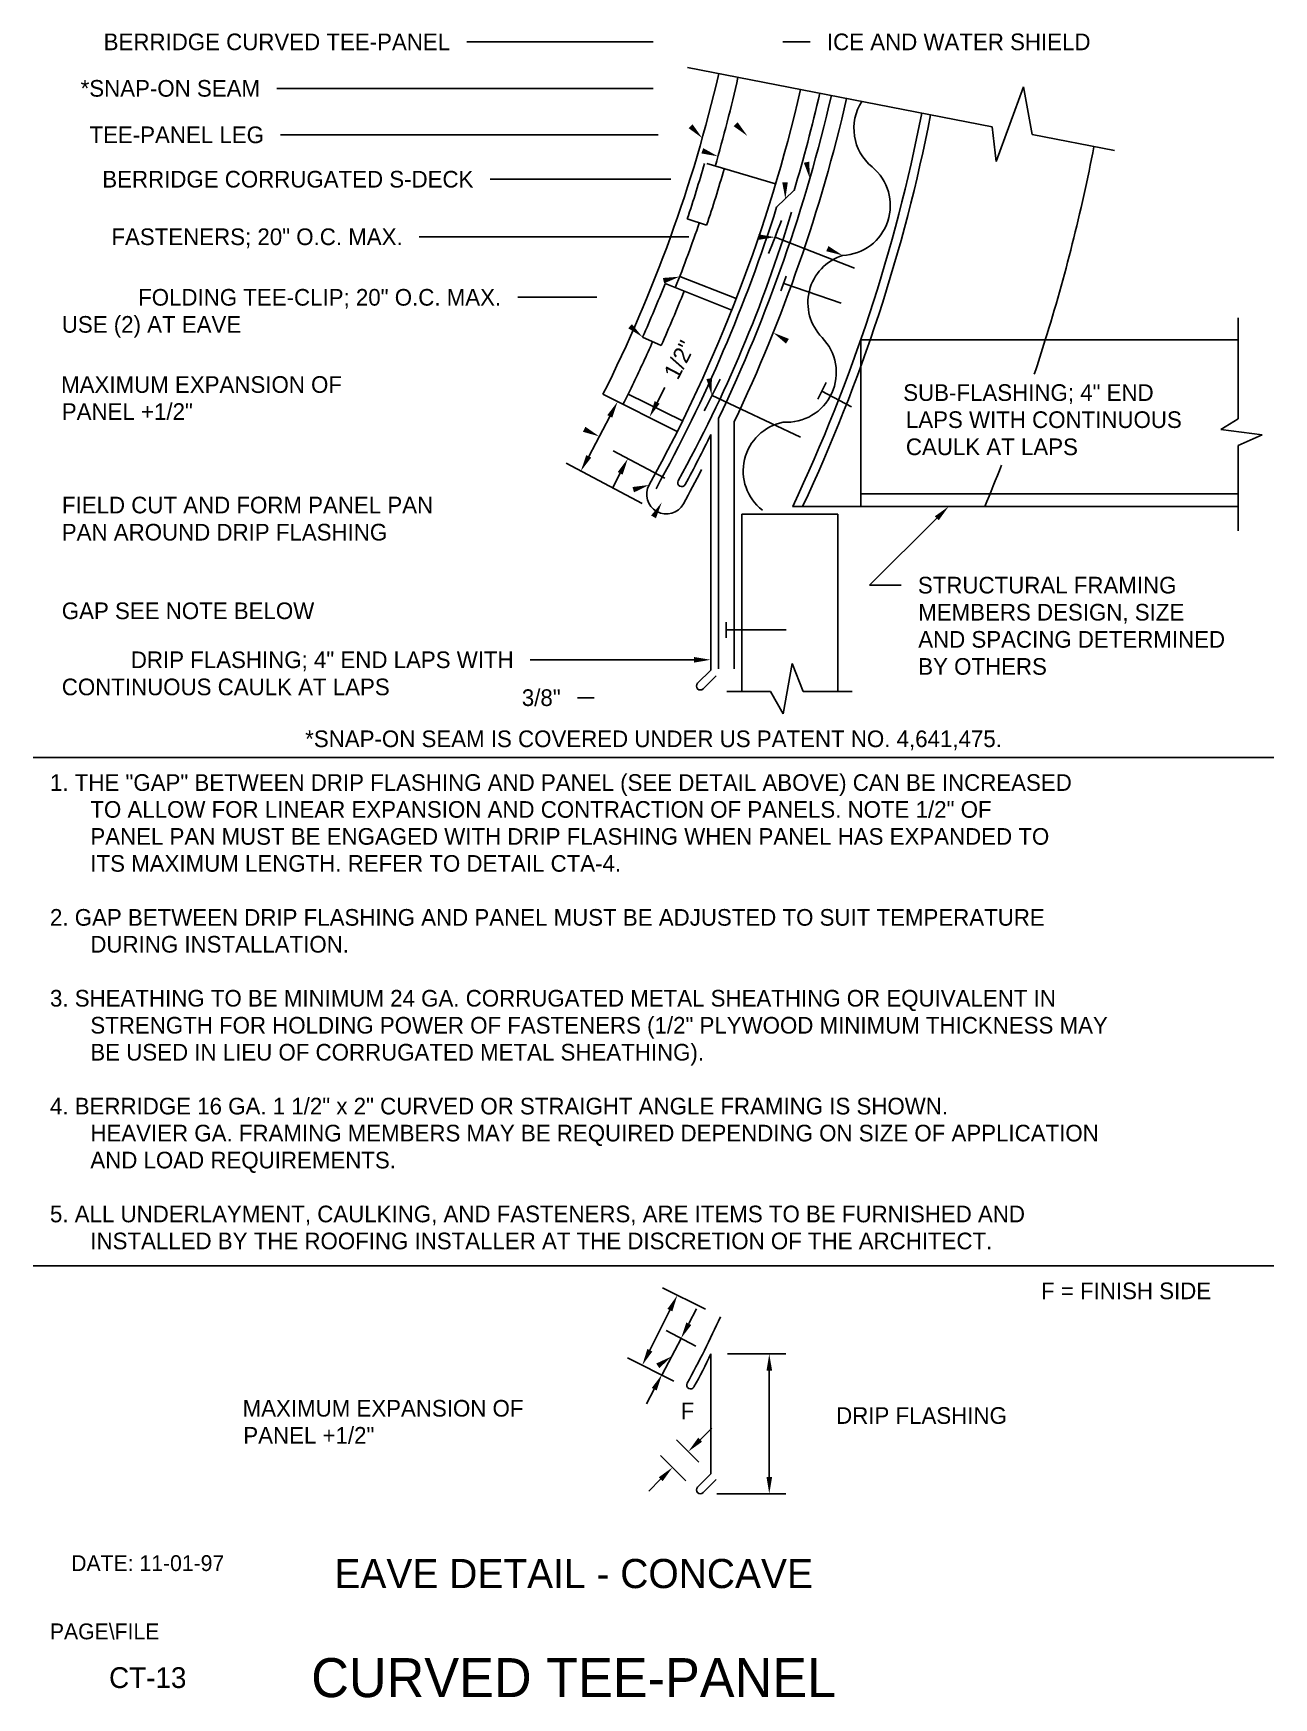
# Model space of a CAD drawing. Extents: x 0.1 to 15, y 0.5 to 20.5.
import ezdxf
from ezdxf.enums import TextEntityAlignment as Align

# ---------------------------------------------------------------- set-up
doc = ezdxf.new("R2010")
doc.units = 0
doc.header["$LTSCALE"] = 0.26666
doc.linetypes.add('HIDDENX2', pattern=[0])
for name, color, linetype in [('BORDER', 7, 'CONTINUOUS'), ('CMP-FLSH', 7, 'CONTINUOUS'), ('DIM-TXT', 7, 'CONTINUOUS'), ('STRCTR', 7, 'CONTINUOUS')]:
    doc.layers.add(name, color=color, linetype=linetype)

msp = doc.modelspace()

# ---------------------------------------------------------------- linework, layer by layer
at = {"layer": 'BORDER', "color": 0, "linetype": 'CONTINUOUS'}
for p, q in [((0.063, 11.797), (14.961, 11.797)), ((0.063, 5.693), (14.961, 5.693))]:
    msp.add_line(p, q, dxfattribs=at)
at = {"layer": 'CMP-FLSH', "color": 0, "linetype": 'HIDDENX2'}
for p, q in [((8.978, 18.684), (8.153, 18.931)), ((7.917, 18.266), (8.15, 18.188)), ((8.451, 17.169), (7.651, 17.487)), ((7.826, 17.571), (8.506, 17.308)), ((7.381, 16.845), (7.605, 16.745)), ((7.206, 16.161), (7.861, 15.839))]:
    msp.add_line(p, q, dxfattribs=at)
at = {"layer": 'CMP-FLSH', "color": 0, "linetype": 'CONTINUOUS'}
for p, q in [((9.199, 18.604), (8.99, 18.404)), ((8.972, 18.045), (9.927, 17.674)), ((9.075, 17.487), (9.767, 17.251)), ((9.484, 16.101), (9.584, 16.3)), ((9.89, 16.008), (9.532, 16.197)), ((7.797, 15.71), (6.903, 16.159)), ((8.209, 16.149), (9.279, 15.644)), ((8.293, 12.864), (8.293, 15.869)), ((8.48, 12.864), (8.48, 15.827)), ((8.199, 15.676), (8.199, 12.847)), ((8.386, 13.236), (8.386, 13.424)), ((8.386, 13.33), (9.105, 13.33)), ((8.199, 12.847), (8.041, 12.689)), ((8.107, 12.622), (8.265, 12.78)), ((8.199, 4.636), (8.199, 3.196)), ((8.199, 3.196), (8.041, 3.038)), ((8.107, 2.971), (8.265, 3.129))]:
    msp.add_line(p, q, dxfattribs=at)
for centre, radius, start, end in [((-8.638, 23.96), 17.39, 333.3462, 346.8723), ((-8.638, 23.96), 18.389, 331.0918, 346.9861), ((-8.638, 23.96), 18.765, 334.4585, 347.0257), ((-8.638, 23.96), 18.952, 334.5874, 347.0449), ((-8.638, 23.96), 18.624, 343.2875, 347.011), ((-8.638, 23.96), 18.483, 331.0918, 342.5072), ((-6.727, 23.153), 16.607, 331.0738, 343.1785), ((-8.551, 24.857), 18.8, 338.1082, 339.4061), ((-8.638, 23.96), 18.858, 339.6414, 340.2115), ((-8.662, 24.47), 18.819, 333.1088, 334.4054), ((-1.596, 20.336), 10.847, 330.9894, 334.5543), ((-8.638, 23.96), 18.858, 331.0918, 332.5052), ((7.665, 14.957), 0.235, 151.0918, 331.0918), ((7.849, 15.098), 0.0469, 151.0918, 331.0918), ((8.074, 12.655), 0.0469, 135, 315), ((-0.72, 9.104), 9.889, 330.839, 336.0041), ((3.916, 6.558), 4.694, 330.4148, 335.8343), ((7.957, 4.263), 0.0469, 151.0918, 331.0918), ((8.074, 3.004), 0.0469, 135, 315)]:
    msp.add_arc(centre, radius, start, end, dxfattribs=at)
at = {"layer": 'CMP-FLSH', "color": 0, "linetype": 'HIDDENX2'}
for centre, radius, start, end in [((-8.71, 23.812), 17.66, 343.8289, 347.418), ((-8.709, 23.812), 17.527, 341.5508, 343.8289), ((-8.72, 23.816), 17.784, 341.5518, 343.8284), ((-8.638, 23.96), 17.66, 338.3288, 341.0509), ((-8.637, 23.959), 17.527, 336.0508, 338.3289), ((-8.648, 23.964), 17.784, 336.0518, 338.3284), ((-8.65, 23.965), 17.673, 334.2936, 336.0506), ((-8.648, 23.965), 17.671, 333.3466, 334.2925)]:
    msp.add_arc(centre, radius, start, end, dxfattribs=at)
at = {"layer": 'DIM-TXT', "color": 0, "linetype": 'CONTINUOUS'}
for p, q in [((7.506, 20.39), (5.269, 20.39)), ((9.065, 20.39), (9.395, 20.39)), ((7.508, 19.832), (2.986, 19.832)), ((7.567, 19.274), (3.033, 19.274)), ((7.719, 18.741), (5.549, 18.741)), ((7.935, 18.05), (4.699, 18.05)), ((6.83, 17.323), (5.882, 17.323)), ((7.556, 16.062), (7.648, 16.239)), ((6.734, 15.413), (6.987, 15.893)), ((7.649, 15.15), (7.027, 15.48)), ((7.375, 14.846), (6.463, 15.331)), ((7.112, 15.21), (7.019, 15.033)), ((10.914, 14.67), (10.106, 13.867)), ((10.106, 13.867), (10.487, 13.867)), ((7.999, 12.971), (6.032, 12.971)), ((6.797, 12.516), (6.597, 12.516)), ((8.136, 5.172), (7.619, 5.431)), ((7.708, 5.163), (7.467, 4.68)), ((7.935, 5), (8.028, 5.176)), ((7.614, 4.39), (7.842, 4.823)), ((8.022, 4.729), (7.665, 4.916)), ((8.399, 4.636), (9.102, 4.636)), ((7.756, 4.311), (7.198, 4.591)), ((8.902, 4.436), (8.902, 3.157)), ((7.521, 4.213), (7.428, 4.036)), ((8.057, 3.337), (7.788, 3.606)), ((8.071, 3.606), (8.213, 3.747)), ((7.899, 3.113), (7.597, 3.415)), ((7.597, 3.132), (7.456, 2.99)), ((8.274, 2.957), (9.102, 2.957))]:
    msp.add_line(p, q, dxfattribs=at)
at = {"layer": 'DIM-TXT', "color": 0, "linetype": 'CONTINUOUS', "extrusion": (0, 0, -1)}
for points in [[(-7.98, 19.401), (-8.097, 19.235), (-7.933, 19.354)], [(-8.522, 19.425), (-8.64, 19.26), (-8.475, 19.377)], [(-8.109, 19.114), (-8.286, 19.015), (-8.086, 19.051)], [(-9.383, 18.952), (-9.389, 18.75), (-9.317, 18.939)], [(-9.125, 18.705), (-9.095, 18.504), (-9.058, 18.704)], [(-8.772, 18.079), (-8.972, 18.045), (-8.772, 18.013)], [(-9.613, 17.938), (-9.783, 17.826), (-9.586, 17.877)], [(-7.624, 17.555), (-7.826, 17.571), (-7.64, 17.491)], [(-7.252, 17.001), (-7.381, 16.845), (-7.208, 16.951)], [(-9.103, 16.767), (-8.949, 16.899), (-9.138, 16.824)], [(-8.213, 16.352), (-8.209, 16.149), (-8.147, 16.342)], [(-6.693, 15.769), (-6.86, 15.653), (-6.665, 15.708)], [(-7.259, 15.045), (-7.46, 15.07), (-7.278, 14.981)], [(-7.483, 14.703), (-7.611, 14.861), (-7.541, 14.67)], [(-7.544, 4.521), (-7.728, 4.606), (-7.582, 4.466)]]:
    msp.add_solid(points, dxfattribs=at)
at = {"layer": 'DIM-TXT', "color": 0, "linetype": 'CONTINUOUS'}
for points in [[(6.957, 15.909), (7.016, 15.878), (7.081, 16.07)], [(7.526, 16.077), (7.585, 16.046), (7.463, 15.884)], [(6.704, 15.429), (6.763, 15.398), (6.639, 15.237)], [(7.082, 15.225), (7.141, 15.194), (7.204, 15.387)], [(10.891, 14.694), (10.938, 14.647), (11.056, 14.811)], [(7.999, 13.004), (7.999, 12.937), (8.199, 12.971)], [(7.679, 5.177), (7.738, 5.148), (7.798, 5.341)], [(7.906, 5.015), (7.965, 4.984), (7.842, 4.823)], [(7.437, 4.695), (7.497, 4.665), (7.377, 4.501)], [(8.869, 4.436), (8.936, 4.436), (8.902, 4.636)], [(7.491, 4.228), (7.55, 4.197), (7.614, 4.39)], [(8.048, 3.63), (8.095, 3.582), (7.93, 3.465)], [(7.574, 3.155), (7.621, 3.108), (7.739, 3.273)], [(8.869, 3.157), (8.936, 3.157), (8.902, 2.957)]]:
    msp.add_solid(points, dxfattribs=at)
at = {"layer": 'STRCTR', "color": 0, "linetype": 'CONTINUOUS'}
for p, q in [((11.578, 19.37), (7.92, 20.084)), ((11.628, 18.953), (11.955, 19.852)), ((11.955, 19.852), (12.061, 19.276)), ((11.578, 19.37), (11.628, 18.953)), ((12.061, 19.276), (13.047, 19.084)), ((14.533, 15.865), (14.533, 17.076)), ((14.533, 16.811), (10, 16.811)), ((10, 16.811), (10, 14.811)), ((14.533, 15.865), (14.325, 15.737)), ((14.325, 15.737), (14.823, 15.673)), ((14.823, 15.673), (14.533, 15.545)), ((14.533, 15.545), (14.533, 14.519)), ((14.533, 14.811), (9.183, 14.811)), ((8.574, 14.718), (8.574, 12.591)), ((9.727, 14.718), (8.574, 14.718)), ((9.727, 14.718), (9.727, 12.591)), ((9.068, 12.322), (9.177, 12.927)), ((9.177, 12.927), (9.308, 12.591)), ((8.393, 12.591), (8.916, 12.591)), ((8.916, 12.591), (9.068, 12.322)), ((9.308, 12.591), (9.896, 12.591))]:
    msp.add_line(p, q, dxfattribs=at)
at = {"layer": 'STRCTR', "color": 0, "linetype": 'HIDDENX2'}
msp.add_line((10, 14.965), (14.533, 14.965), dxfattribs=at)
at = {"layer": 'STRCTR', "color": 0, "linetype": 'CONTINUOUS'}
for centre, radius, start, end in [((10.515, 19.35), 0.596, 146.9322, 230.6521), ((-8.918, 23.368), 20.022, 334.7009, 348.9646), ((-8.918, 23.367), 22.129, 342.7668, 348.9646), ((9.757, 18.425), 0.599, 272.4861, 50.6519), ((9.962, 17.258), 0.596, 107.549, 224.4018), ((9.108, 16.421), 0.599, 266.2363, 44.4017), ((9.185, 15.239), 0.596, 101.299, 232.0935)]:
    msp.add_arc(centre, radius, start, end, dxfattribs=at)
at = {"layer": 'STRCTR', "color": 0, "linetype": 'HIDDENX2'}
for centre, radius, start, end in [((-8.918, 23.368), 20.13, 334.8461, 348.9645), ((-8.918, 23.367), 22.129, 341.6462, 342.7669), ((-8.918, 23.367), 22.129, 337.2546, 338.6382)]:
    msp.add_arc(centre, radius, start, end, dxfattribs=at)

# ---------------------------------------------------------------- texts
at = {"layer": 'BORDER', "color": 0, "linetype": 'CONTINUOUS'}
for s, height, p in [('DATE: 11-01-97', 0.1902, (1.437, 2.125)), ('CT-13', 0.25, (1.437, 0.75))]:
    msp.add_text(s, height=height, dxfattribs=at).set_placement(p, align=Align.MIDDLE)
msp.add_text('PAGE\\FILE', height=0.1902, dxfattribs=at).set_placement((0.262, 1.21))
at = {"layer": 'BORDER', "color": 0}
msp.add_text('CURVED TEE-PANEL', height=0.46875, dxfattribs=at).set_placement((6.553, 0.75), align=Align.MIDDLE)
at = {"layer": 'DIM-TXT', "color": 0, "linetype": 'CONTINUOUS'}
for s, p in [('BERRIDGE CURVED TEE-PANEL', (5.069, 20.39)), ('*SNAP-ON SEAM', (2.786, 19.832)), ('TEE-PANEL LEG', (2.833, 19.274)), ('BERRIDGE CORRUGATED S-DECK', (5.349, 18.741)), ('FASTENERS; 20" O.C. MAX.', (4.499, 18.05)), ('FOLDING TEE-CLIP; 20" O.C. MAX.', (5.682, 17.323)), ('DRIP FLASHING; 4" END LAPS WITH', (5.832, 12.971)), ('3/8"', (6.397, 12.516))]:
    msp.add_text(s, height=0.2, dxfattribs=at).set_placement(p, align=Align.MIDDLE_RIGHT)
for s, p in [('ICE AND WATER SHIELD', (9.595, 20.39)), ('STRUCTURAL FRAMING', (10.687, 13.867))]:
    msp.add_text(s, height=0.2, dxfattribs=at).set_placement(p, align=Align.MIDDLE_LEFT)
for s, p in [('USE (2) AT EAVE', (0.405, 16.898)), ('MAXIMUM EXPANSION OF', (0.397, 16.176)), ('SUB-FLASHING; 4" END', (10.511, 16.079)), ('PANEL +1/2"', (0.405, 15.851)), ('LAPS WITH CONTINUOUS', (10.543, 15.754)), ('CAULK AT LAPS', (10.543, 15.428)), ('FIELD CUT AND FORM PANEL PAN', (0.407, 14.729)), ('PAN AROUND DRIP FLASHING', (0.405, 14.403)), ('GAP SEE NOTE BELOW', (0.405, 13.459)), ('MEMBERS DESIGN, SIZE', (10.691, 13.442)), ('AND SPACING DETERMINED', (10.691, 13.116)), ('BY OTHERS', (10.691, 12.791)), ('CONTINUOUS CAULK AT LAPS', (0.405, 12.545)), ('1. THE "GAP" BETWEEN DRIP FLASHING AND PANEL (SEE DETAIL ABOVE) CAN BE INCREASED', (0.263, 11.397)), ('TO ALLOW FOR LINEAR EXPANSION AND CONTRACTION OF PANELS. NOTE 1/2" OF', (0.748, 11.074)), ('PANEL PAN MUST BE ENGAGED WITH DRIP FLASHING WHEN PANEL HAS EXPANDED TO', (0.748, 10.75)), ('ITS MAXIMUM LENGTH. REFER TO DETAIL CTA-4.', (0.748, 10.426)), ('2. GAP BETWEEN DRIP FLASHING AND PANEL MUST BE ADJUSTED TO SUIT TEMPERATURE', (0.263, 9.778)), ('DURING INSTALLATION.', (0.748, 9.455)), ('3. SHEATHING TO BE MINIMUM 24 GA. CORRUGATED METAL SHEATHING OR EQUIVALENT IN', (0.263, 8.807)), ('STRENGTH FOR HOLDING POWER OF FASTENERS (1/2" PLYWOOD MINIMUM THICKNESS MAY', (0.748, 8.483)), ('BE USED IN LIEU OF CORRUGATED METAL SHEATHING).', (0.748, 8.159)), ('4. BERRIDGE 16 GA. 1 1/2" x 2" CURVED OR STRAIGHT ANGLE FRAMING IS SHOWN.', (0.263, 7.512)), ('HEAVIER GA. FRAMING MEMBERS MAY BE REQUIRED DEPENDING ON SIZE OF APPLICATION', (0.748, 7.188)), ('AND LOAD REQUIREMENTS.', (0.748, 6.864)), ('5. ALL UNDERLAYMENT, CAULKING, AND FASTENERS, ARE ITEMS TO BE FURNISHED AND', (0.263, 6.217)), ('INSTALLED BY THE ROOFING INSTALLER AT THE DISCRETION OF THE ARCHITECT.', (0.748, 5.893)), ('F = FINISH SIDE', (12.166, 5.294)), ('MAXIMUM EXPANSION OF', (2.577, 3.884)), ('F', (7.838, 3.853)), ('DRIP FLASHING', (9.705, 3.797)), ('PANEL +1/2"', (2.585, 3.559))]:
    msp.add_text(s, height=0.2, dxfattribs=at).set_placement(p)
msp.add_text('1/2"', height=0.2, rotation=62.4729, dxfattribs=at).set_placement((7.803, 16.32))
msp.add_text('*SNAP-ON SEAM IS COVERED UNDER US PATENT NO. 4,641,475.', height=0.2, dxfattribs=at).set_placement((7.512, 11.922), align=Align.CENTER)
msp.add_text('EAVE DETAIL - CONCAVE', height=0.35, dxfattribs=at).set_placement((6.553, 2), align=Align.MIDDLE)

doc.saveas('drawing.dxf')
